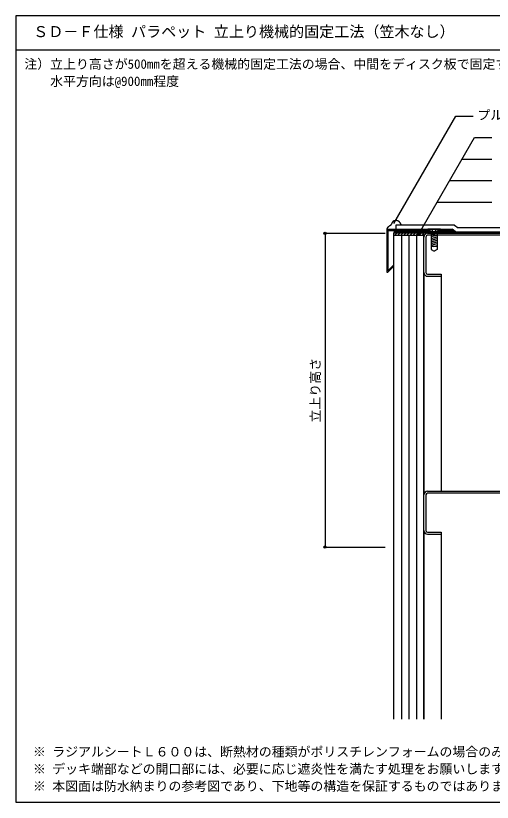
# Model space of a CAD drawing. Units: millimetres, scale not verified. Extents: x -665 to 665, y -465 to 450.
# Drawn here: x -665 to -111, y -465 to 450 of the extents above; entities that cross this region are included whole.
import ezdxf
from ezdxf.enums import TextEntityAlignment as Align

# ---------------------------------------------------------------- set-up
doc = ezdxf.new("R2010")
doc.units = ezdxf.units.MM
doc.header["$LTSCALE"] = 5
doc.header["$PDMODE"] = 32
doc.header["$PDSIZE"] = 2.5
doc.linetypes.add('DASHED3', pattern=[4, 3, -1])
for name, color, linetype in [('0-2_線色２（白）', 7, 'Continuous'), ('0-3_線色３（緑）', 3, 'Continuous'), ('0-4_線色４（黄）', 2, 'Continuous'), ('0-5_金属', 7, 'Continuous'), ('0-6_鋼板・アングル', 2, 'Continuous'), ('0-7_ビス', 4, 'Continuous'), ('0-A_文字', 7, 'Continuous'), ('0-B_寸法', 7, 'Continuous'), ('0-D_断熱・ハッチ', 4, 'Continuous'), ('F-0', 134, 'Continuous')]:
    doc.layers.add(name, color=color, linetype=linetype)
doc.styles.add('ＭＳ ゴシック', font='')
doc.styles.get('ＭＳ ゴシック').set_extended_font_data('MS Gothic')

msp = doc.modelspace()

# ---------------------------------------------------------------- linework, layer by layer
at = {"layer": '0-2_線色２（白）'}
for p, q in [((-225.465, 194.867), (-190.465, 194.867)), ((-204.571, 200.318), (-204.571, 198.067)), ((-190.465, -368.433), (-190.465, 196.867)), ((-153.736, 198.931), (-152.721, 198.067))]:
    msp.add_line(p, q, dxfattribs=at)
for points in [[(-221.385, 211.489), (-221.594, 211.529), (-221.805, 211.562), (-221.928, 211.58), (-222.077, 211.598), (-222.333, 211.625), (-222.589, 211.644), (-222.845, 211.653), (-223.1, 211.652), (-223.354, 211.638), (-223.501, 211.623), (-223.608, 211.61), (-223.793, 211.581), (-223.977, 211.546), (-224.161, 211.508), (-224.345, 211.468), (-224.529, 211.428), (-224.637, 211.405), (-224.759, 211.379), (-224.97, 211.336), (-225.18, 211.29), (-225.387, 211.237), (-225.589, 211.175), (-225.786, 211.099), (-225.896, 211.048), (-225.995, 210.994), (-226.161, 210.891), (-226.319, 210.775), (-226.47, 210.647), (-226.613, 210.509), (-226.749, 210.364), (-226.824, 210.277), (-226.909, 210.175), (-227.047, 209.994), (-227.177, 209.807), (-227.3, 209.617), (-227.418, 209.423), (-227.531, 209.227), (-227.594, 209.112), (-227.662, 208.989)], [(-216.991, 206.518), (-217.009, 206.649), (-217.042, 206.874), (-217.08, 207.097), (-217.125, 207.318), (-217.18, 207.534), (-217.249, 207.746), (-217.297, 207.866), (-217.338, 207.958), (-217.416, 208.113), (-217.503, 208.265), (-217.597, 208.414), (-217.698, 208.559), (-217.802, 208.702), (-217.865, 208.783), (-217.939, 208.878), (-218.069, 209.039), (-218.202, 209.196), (-218.337, 209.352), (-218.474, 209.505), (-218.613, 209.657), (-218.695, 209.744), (-218.78, 209.835), (-218.93, 209.991), (-219.081, 210.145), (-219.236, 210.295), (-219.395, 210.441), (-219.559, 210.582), (-219.656, 210.662), (-219.744, 210.731), (-219.898, 210.845), (-220.057, 210.953), (-220.221, 211.054), (-220.388, 211.146), (-220.56, 211.23), (-220.661, 211.274), (-220.775, 211.318), (-220.975, 211.386), (-221.178, 211.442), (-221.385, 211.489)], [(-232.652, 203.643), (-232.815, 203.47), (-232.906, 203.366), (-232.958, 203.304), (-233.044, 203.194), (-233.127, 203.082), (-233.205, 202.966), (-233.277, 202.848), (-233.344, 202.727), (-233.38, 202.655), (-233.427, 202.554), (-233.498, 202.375), (-233.56, 202.192), (-233.615, 202.006), (-233.664, 201.818), (-233.71, 201.628), (-233.736, 201.518)], [(-227.662, 208.989), (-227.776, 208.776), (-227.888, 208.562), (-227.999, 208.347), (-228.109, 208.131), (-228.221, 207.915), (-228.286, 207.789), (-228.374, 207.62), (-228.53, 207.331), (-228.695, 207.046), (-228.87, 206.769), (-229.058, 206.503), (-229.264, 206.25), (-229.391, 206.111), (-229.438, 206.064), (-229.519, 205.984), (-229.604, 205.908), (-229.69, 205.833), (-229.779, 205.762), (-229.871, 205.694), (-229.925, 205.657), (-230.014, 205.597), (-230.172, 205.501), (-230.334, 205.41), (-230.497, 205.321), (-230.659, 205.232), (-230.82, 205.14), (-230.912, 205.084), (-231.004, 205.025), (-231.16, 204.917), (-231.313, 204.804), (-231.462, 204.687), (-231.61, 204.566), (-231.756, 204.444), (-231.84, 204.373), (-231.946, 204.284), (-232.127, 204.128), (-232.307, 203.971), (-232.482, 203.81), (-232.652, 203.643)]]:
    msp.add_lwpolyline(points, dxfattribs=at)
at = {"layer": '0-3_線色３（緑）'}
msp.add_line((-225.465, -368.433), (-225.465, 196.867), dxfattribs=at)
at = {"layer": '0-4_線色４（黄）'}
for p, q in [((-222.988, 206.518), (-222.988, 201.518)), ((-154.931, 206.518), (-222.988, 206.518)), ((-154.931, 206.518), (-150.88, 203.067)), ((-69.265, 203.067), (-150.88, 203.067))]:
    msp.add_line(p, q, dxfattribs=at)
at = {"layer": '0-5_金属'}
for p, q in [((-190.465, 151.167), (-190.465, 192.567)), ((-188.165, 192.567), (-188.165, 151.167)), ((-186.165, 196.867), (-94.765, 196.867)), ((-94.765, 194.567), (-186.165, 194.567)), ((-190.465, 151.167), (-190.465, -107.433)), ((-186.165, 149.167), (-170.465, 149.167)), ((-186.165, 146.867), (-170.465, 146.867)), ((-170.465, 149.167), (-170.465, 146.867)), ((-170.465, 146.867), (-170.465, -103.133)), ((-190.465, -148.833), (-190.465, -107.433)), ((-188.165, -107.433), (-188.165, -148.833)), ((-186.165, -103.133), (-94.765, -103.133)), ((-94.765, -105.433), (-186.165, -105.433)), ((-190.465, -148.833), (-190.465, -368.433)), ((-186.165, -150.833), (-170.465, -150.833)), ((-186.165, -153.133), (-170.465, -153.133)), ((-170.465, -150.833), (-170.465, -153.133)), ((-170.465, -153.133), (-170.465, -368.433))]:
    msp.add_line(p, q, dxfattribs=at)
for centre, radius, start, end in [((-186.165, 192.567), 4.3, 90, 180), ((-186.165, 192.567), 2, 90, 180), ((-186.165, 151.167), 4.3, 180, 270), ((-186.165, 151.167), 2, 180, 270), ((-186.165, -107.433), 4.3, 90, 180), ((-186.165, -107.433), 2, 90, 180), ((-186.165, -148.833), 4.3, 180, 270), ((-186.165, -148.833), 2, 180, 270)]:
    msp.add_arc(centre, radius, start, end, dxfattribs=at)
at = {"layer": '0-6_鋼板・アングル'}
for p, q in [((-233.736, 201.518), (-233.736, 151.518)), ((-233.736, 201.518), (-186.052, 201.518)), ((-171.42, 201.518), (-157.766, 201.518)), ((-232.536, 200.318), (-232.536, 153.215)), ((-232.536, 200.318), (-186.052, 200.318)), ((-225.465, 198.067), (-225.465, 196.867)), ((-71.265, 198.067), (-225.465, 198.067)), ((-72.465, 196.867), (-225.465, 196.867)), ((-185.32, 200.069), (-182.717, 198.067)), ((-184.589, 201.02), (-181.986, 199.018)), ((-181.986, 199.018), (-182.717, 198.067)), ((-172.883, 201.02), (-175.486, 199.018)), ((-175.486, 199.018), (-174.754, 198.067)), ((-172.151, 200.069), (-174.754, 198.067)), ((-171.42, 200.318), (-157.766, 200.318)), ((-156.794, 199.96), (-154.514, 198.018)), ((-232.536, 153.215), (-226.313, 159.437)), ((-226.313, 159.437), (-225.465, 158.589))]:
    msp.add_line(p, q, dxfattribs=at)
at = {"layer": '0-6_鋼板・アングル', "color": 4}
for p, q in [((-171.42, 201.518), (-186.052, 201.518)), ((-182.717, 198.067), (-174.754, 198.067)), ((-181.986, 199.018), (-175.486, 199.018))]:
    msp.add_line(p, q, dxfattribs=at)
at = {"layer": '0-6_鋼板・アングル'}
for points in [[(-156.015, 200.873), (-153.736, 198.931), (-154.514, 198.018)], [(-233.736, 151.518), (-232.536, 151.518), (-225.465, 158.589)]]:
    msp.add_lwpolyline(points, dxfattribs=at)
for centre, radius, start, end in [((-186.052, 199.118), 2.4, 52.43141, 90), ((-171.42, 199.118), 2.4, 90, 127.56859), ((-157.766, 198.818), 2.7, 49.57392, 90), ((-186.052, 199.118), 1.2, 52.43141, 90), ((-171.42, 199.118), 1.2, 90, 127.56859), ((-157.766, 198.818), 1.5, 49.57392, 90)]:
    msp.add_arc(centre, radius, start, end, dxfattribs=at)
at = {"layer": '0-7_ビス', "color": 7}
for p, q in [((-184.736, 201.133), (-184.736, 201.518)), ((-172.736, 201.518), (-184.736, 201.518)), ((-172.736, 201.133), (-172.736, 201.518)), ((-172.736, 201.133), (-184.736, 201.133)), ((-182.822, 199.219), (-184.736, 201.133)), ((-175.236, 197.518), (-182.236, 197.518)), ((-175.236, 196.518), (-182.236, 196.518)), ((-174.65, 199.219), (-172.736, 201.133)), ((-175.236, 181.678), (-182.236, 181.678))]:
    msp.add_line(p, q, dxfattribs=at)
at = {"layer": '0-7_ビス', "color": 7, "linetype": 'DASHED3'}
for p, q in [((-180.203, 198.968), (-181.286, 201.518)), ((-177.268, 198.968), (-176.186, 201.518))]:
    msp.add_line(p, q, dxfattribs=at)
at = {"layer": '0-7_ビス'}
for p, q in [((-182.236, 195.318), (-177.758, 196.518)), ((-182.236, 193.012), (-175.236, 194.887)), ((-182.236, 191.012), (-175.236, 192.887)), ((-182.236, 189.012), (-175.236, 190.887)), ((-182.236, 187.012), (-175.236, 188.887)), ((-182.236, 185.012), (-175.236, 186.887)), ((-182.236, 183.012), (-175.236, 184.887)), ((-179.75, 181.678), (-175.236, 182.887))]:
    msp.add_line(p, q, dxfattribs=at)
at = {"layer": '0-7_ビス', "color": 7}
for points in [[(-182.236, 197.805), (-182.236, 178.199), (-178.736, 176.178)], [(-175.236, 197.805), (-175.236, 178.199), (-178.736, 176.178)]]:
    msp.add_lwpolyline(points, dxfattribs=at)
for centre, start, end in [((-184.236, 197.805), 0, 45), ((-173.236, 197.805), 135, 180)]:
    msp.add_arc(centre, 2, start, end, dxfattribs=at)
at = {"layer": '0-7_ビス', "color": 7, "linetype": 'DASHED3'}
msp.add_arc((-178.736, 200.079), 1.84, 217.11751, 322.88248, dxfattribs=at)
at = {"layer": '0-A_文字'}
for p, q in [((-225.343, 208.469), (-153.315, 333.225)), ((-153.315, 333.225), (-133.315, 333.225)), ((-196.693, 195.594), (-131.665, 308.225)), ((-131.665, 308.225), (-111.665, 308.225)), ((-146.099, 283.225), (-111.665, 283.225)), ((-160.533, 258.225), (-111.665, 258.225)), ((-174.967, 233.225), (-111.665, 233.225))]:
    msp.add_line(p, q, dxfattribs=at)
at = {"layer": '0-B_寸法'}
for p, q in [((-305.465, 196.867), (-305.465, -168.133)), ((-305.465, 196.867), (-235.465, 196.867)), ((-305.465, -168.133), (-235.465, -168.133))]:
    msp.add_line(p, q, dxfattribs=at)
at = {"layer": '0-B_寸法', "color": 1}
for p in [(-305.465, 196.867), (-305.465, -168.133)]:
    msp.add_point(p, dxfattribs=at)
at = {"layer": '0-D_断熱・ハッチ'}
for p, q in [((-224.028, 194.867), (-222.028, 196.867)), ((-220.493, 194.867), (-218.493, 196.867)), ((-216.957, 194.867), (-214.957, 196.867)), ((-216.715, 194.867), (-216.715, -368.433)), ((-213.421, 194.867), (-211.421, 196.867)), ((-209.886, 194.867), (-207.886, 196.867)), ((-207.965, 194.867), (-207.965, -368.433)), ((-206.35, 194.867), (-204.35, 196.867)), ((-204.571, 199.308), (-203.561, 200.318)), ((-202.815, 194.867), (-200.815, 196.867)), ((-202.277, 198.067), (-200.026, 200.318)), ((-199.279, 194.867), (-197.279, 196.867)), ((-199.215, 194.867), (-199.215, -368.433)), ((-198.741, 198.067), (-196.49, 200.318)), ((-195.744, 194.867), (-193.744, 196.867)), ((-195.206, 198.067), (-192.955, 200.318)), ((-192.208, 194.867), (-190.465, 196.61)), ((-191.67, 198.067), (-189.419, 200.318)), ((-188.135, 198.067), (-185.884, 200.318)), ((-184.599, 198.067), (-183.781, 198.885)), ((-173.993, 198.067), (-171.741, 200.318)), ((-170.457, 198.067), (-168.206, 200.318)), ((-166.922, 198.067), (-164.67, 200.318)), ((-163.386, 198.067), (-161.135, 200.318)), ((-159.85, 198.067), (-157.599, 200.318)), ((-156.315, 198.067), (-155.513, 198.869))]:
    msp.add_line(p, q, dxfattribs=at)
at = {"layer": 'F-0'}
for p, q in [((665, 450), (-665, 450)), ((-665, 450), (-665, -465)), ((-665, -465), (665, -465))]:
    msp.add_line(p, q, dxfattribs=at)
at = {"layer": 'F-0', "color": 6}
msp.add_line((665, 410), (-665, 410), dxfattribs=at)

# ---------------------------------------------------------------- texts
at = {"layer": '0-A_文字', "style": 'ＭＳ ゴシック'}
for s, p in [('注）立上り高さが500mmを超える機械的固定工法の場合、中間をディスク板で固定する', (-655, 385)), ('\u3000  水平方向は@900mm程度', (-655, 365)), ('プルーフシーラー', (-128.315, 325.725)), ('※ ラジアルシートＬ６００は、断熱材の種類がポリスチレンフォームの場合のみ使用', (-645, -415)), ('※ デッキ端部などの開口部には、必要に応じ遮炎性を満たす処理をお願いします（別途工事）', (-645, -435)), ('※ 本図面は防水納まりの参考図であり、下地等の構造を保証するものではありません', (-645, -455))]:
    msp.add_text(s, height=11, dxfattribs=at).set_placement(p, align=Align.BOTTOM_LEFT)
at = {"layer": '0-B_寸法', "style": 'ＭＳ ゴシック'}
msp.add_text('立上り高さ', height=11, rotation=90, dxfattribs=at).set_placement((-307.965, -23.133), align=Align.BOTTOM_LEFT)
at = {"layer": 'F-0', "color": 7, "style": 'ＭＳ ゴシック'}
msp.add_text('ＳＤ－Ｆ仕様 パラペット 立上り機械的固定工法（笠木なし）', height=12.83, dxfattribs=at).set_placement((-644.698, 421.25), align=Align.BOTTOM_LEFT)

doc.saveas('drawing.dxf')
